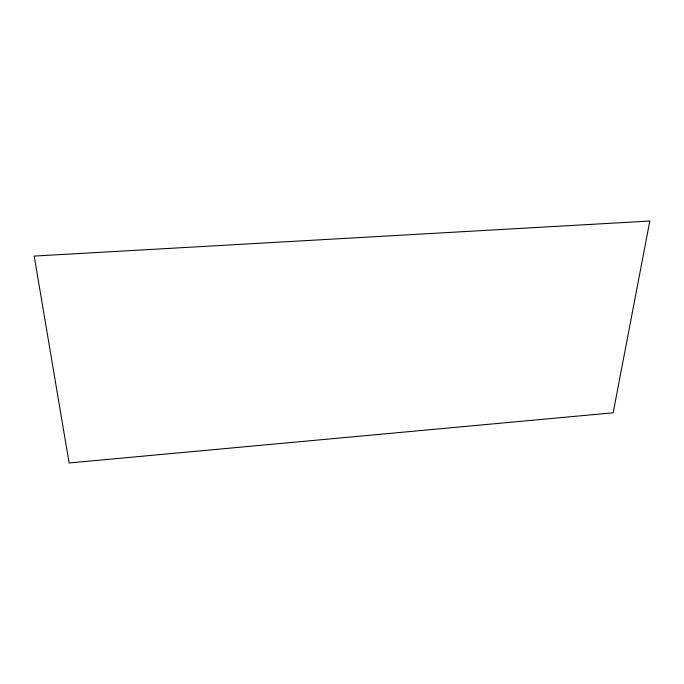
<?xml version="1.0" encoding="UTF-8"?>
<svg xmlns="http://www.w3.org/2000/svg" width="684" height="684" viewBox="0 0 684 684"><rect width="100%" height="100%" fill="white"/><g stroke="black" fill="none" stroke-linecap="round" stroke-linejoin="round"><path stroke-width="1.03" d="M649.8 221.035L613.163 412.811L69.11 462.965L34.2 256.081L649.8 221.035"/></g></svg>
